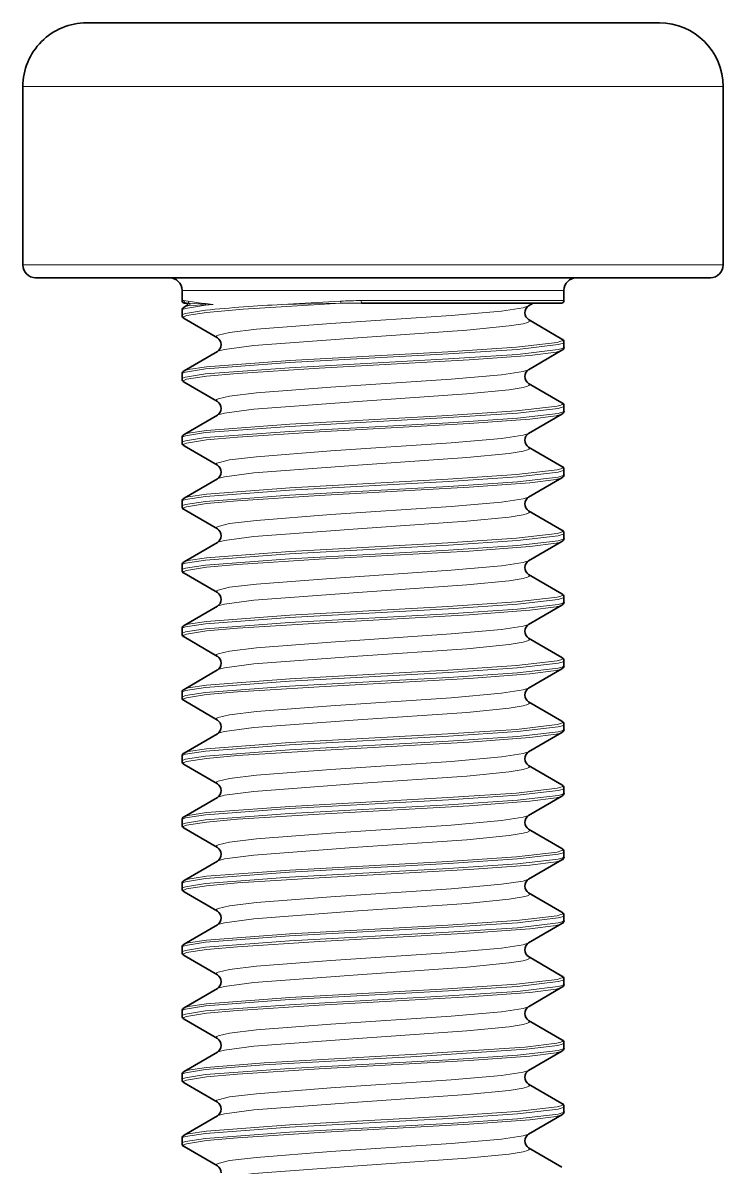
# Model space of a CAD drawing. Extents: x -131 to 1002, y -402 to 783.
# Drawn here: x 474.28 to 479.78, y 773.91 to 782.89 of the extents above; entities that cross this region are included whole.
import ezdxf

# ---------------------------------------------------------------- set-up
doc = ezdxf.new("R2010")
doc.units = 0

msp = doc.modelspace()

# ---------------------------------------------------------------- linework, layer by layer
at = {"color": 7, "lineweight": 35, "ltscale": 0.006886}
msp.add_line((475.0602, 782.8907), (474.7848, 782.8907), dxfattribs=at)
at = {"color": 7, "lineweight": 35, "ltscale": 0.105614}
msp.add_line((479.2848, 782.8907), (475.0602, 782.8907), dxfattribs=at)
at = {"color": 7, "lineweight": 13, "ltscale": 0.008416}
for p, q in [((474.6214, 782.3907), (474.2848, 782.3907)), ((474.6214, 780.9908), (474.2848, 780.9908))]:
    msp.add_line(p, q, dxfattribs=at)
at = {"color": 7, "lineweight": 35, "ltscale": 0.034999}
for p, q in [((474.2848, 780.9908), (474.2848, 782.3907)), ((479.7848, 780.9908), (479.7848, 782.3907))]:
    msp.add_line(p, q, dxfattribs=at)
at = {"color": 7, "lineweight": 13, "ltscale": 0.129084}
for p, q in [((479.7848, 782.3907), (474.6214, 782.3907)), ((479.7848, 780.9908), (474.6214, 780.9908))]:
    msp.add_line(p, q, dxfattribs=at)
at = {"color": 7, "lineweight": 35, "ltscale": 0.00811}
msp.add_line((474.7092, 780.8907), (474.3848, 780.8907), dxfattribs=at)
at = {"color": 7, "lineweight": 35, "ltscale": 0.12439}
msp.add_line((479.6848, 780.8907), (474.7092, 780.8907), dxfattribs=at)
at = {"color": 7, "lineweight": 13, "ltscale": 0.004591}
msp.add_line((475.7184, 780.7908), (475.5348, 780.7908), dxfattribs=at)
at = {"color": 7, "lineweight": 35, "ltscale": 0.001999}
for p, q in [((475.5348, 780.7108), (475.5348, 780.7908)), ((478.5348, 780.7108), (478.5348, 780.7908))]:
    msp.add_line(p, q, dxfattribs=at)
at = {"color": 7, "lineweight": 13, "ltscale": 0.070409}
msp.add_line((478.5348, 780.7908), (475.7184, 780.7908), dxfattribs=at)
at = {"color": 7, "lineweight": 13, "ltscale": 0.000382233}
msp.add_line((475.55, 780.7108), (475.5348, 780.7108), dxfattribs=at)
at = {"color": 7, "lineweight": 13, "ltscale": 0.000814395}
msp.add_line((475.55, 780.7108), (475.5824, 780.7067), dxfattribs=at)
at = {"color": 7, "lineweight": 35, "ltscale": 0.000633093}
msp.add_line((475.5511, 780.6594), (475.573, 780.6721), dxfattribs=at)
at = {"color": 7, "lineweight": 35, "ltscale": 0.000377655}
msp.add_line((475.5699, 780.6908), (475.5547, 780.6908), dxfattribs=at)
at = {"color": 7, "lineweight": 13, "ltscale": 0.000550341}
msp.add_line((475.5699, 780.6908), (475.5918, 780.6895), dxfattribs=at)
at = {"color": 7, "lineweight": 13, "ltscale": 0.000469971}
msp.add_line((475.5918, 780.6721), (475.573, 780.6721), dxfattribs=at)
at = {"color": 7, "lineweight": 13, "ltscale": 0.003175}
for p, q in [((475.5918, 780.6895), (475.7187, 780.6829)), ((475.7187, 780.6787), (475.5918, 780.6721))]:
    msp.add_line(p, q, dxfattribs=at)
at = {"color": 7, "lineweight": 13, "ltscale": 0.001525}
for p, q in [((475.7184, 780.6871), (475.7791, 780.6808)), ((475.7791, 780.6808), (475.7184, 780.6745))]:
    msp.add_line(p, q, dxfattribs=at)
at = {"color": 7, "lineweight": 13, "ltscale": 0.000105509}
msp.add_line((475.7187, 780.6829), (475.7184, 780.6871), dxfattribs=at)
at = {"color": 7, "lineweight": 13, "ltscale": 0.00010376}
msp.add_line((475.7187, 780.6787), (475.7187, 780.6829), dxfattribs=at)
at = {"color": 7, "lineweight": 13, "ltscale": 0.001511}
msp.add_line((475.7187, 780.6787), (475.7791, 780.6808), dxfattribs=at)
at = {"color": 7, "lineweight": 13, "ltscale": 0.011519}
msp.add_line((476.319, 780.6808), (476.7791, 780.7067), dxfattribs=at)
at = {"color": 7, "lineweight": 13, "ltscale": 0.011568}
msp.add_line((476.7817, 780.6895), (476.319, 780.6808), dxfattribs=at)
at = {"color": 7, "lineweight": 13, "ltscale": 0.00043678}
msp.add_line((476.7817, 780.6895), (476.7791, 780.7067), dxfattribs=at)
at = {"color": 7, "lineweight": 13, "ltscale": 0.004046}
msp.add_line((476.7817, 780.6895), (476.9435, 780.6908), dxfattribs=at)
at = {"color": 7, "lineweight": 13, "ltscale": 0.037763}
msp.add_line((476.7817, 780.6895), (478.2922, 780.6895), dxfattribs=at)
at = {"color": 7, "lineweight": 13, "ltscale": 0.039812}
msp.add_line((478.5348, 780.7108), (476.9423, 780.7108), dxfattribs=at)
at = {"color": 7, "lineweight": 13, "ltscale": 0.000501418}
msp.add_line((476.9435, 780.6908), (476.9423, 780.7108), dxfattribs=at)
at = {"color": 7, "lineweight": 35, "ltscale": 0.039281}
msp.add_line((478.5147, 780.6908), (476.9435, 780.6908), dxfattribs=at)
at = {"color": 7, "lineweight": 35, "ltscale": 0.001034}
msp.add_line((478.2922, 780.6895), (478.2565, 780.6686), dxfattribs=at)
at = {"color": 7, "lineweight": 35, "ltscale": 0.000130284}
msp.add_line((478.2922, 780.6895), (478.2972, 780.6908), dxfattribs=at)
at = {"color": 7, "lineweight": 35, "ltscale": 0.000985718}
for p, q in [((475.5348, 780.5953), (475.5348, 780.6348)), ((478.5348, 780.3453), (478.5348, 780.3848)), ((475.5348, 780.0953), (475.5348, 780.1348)), ((478.5348, 779.8453), (478.5348, 779.8848)), ((475.5348, 779.5953), (475.5348, 779.6348)), ((478.5348, 779.3453), (478.5348, 779.3848)), ((475.5348, 779.0953), (475.5348, 779.1348)), ((478.5348, 778.8453), (478.5348, 778.8848)), ((475.5348, 778.5953), (475.5348, 778.6348)), ((478.5348, 778.3453), (478.5348, 778.3848)), ((475.5348, 778.0953), (475.5348, 778.1348)), ((478.5348, 777.8453), (478.5348, 777.8848)), ((475.5348, 777.5953), (475.5348, 777.6348)), ((478.5348, 777.3453), (478.5348, 777.3848)), ((475.5348, 777.0953), (475.5348, 777.1348)), ((478.5348, 776.8453), (478.5348, 776.8848)), ((475.5348, 776.5953), (475.5348, 776.6348)), ((478.5348, 776.3453), (478.5348, 776.3848)), ((475.5348, 776.0953), (475.5348, 776.1348)), ((478.5348, 775.8453), (478.5348, 775.8848)), ((475.5348, 775.5953), (475.5348, 775.6348)), ((478.5348, 775.3453), (478.5348, 775.3848)), ((475.5348, 775.0953), (475.5348, 775.1348)), ((478.5348, 774.8453), (478.5348, 774.8848)), ((475.5348, 774.5953), (475.5348, 774.6348)), ((478.5348, 774.3453), (478.5348, 774.3848)), ((475.5348, 774.0953), (475.5348, 774.1348))]:
    msp.add_line(p, q, dxfattribs=at)
at = {"color": 7, "lineweight": 35, "ltscale": 0.007572}
for p, q in [((475.5511, 780.5707), (475.813, 780.4186)), ((478.5184, 780.3207), (478.2565, 780.1686)), ((475.5511, 780.0707), (475.813, 779.9186)), ((478.5184, 779.8207), (478.2565, 779.6686)), ((475.5511, 779.5707), (475.813, 779.4186)), ((478.5184, 779.3207), (478.2565, 779.1686)), ((475.5511, 779.0707), (475.813, 778.9186)), ((478.5184, 778.8207), (478.2565, 778.6686)), ((475.5511, 778.5707), (475.813, 778.4186)), ((478.5184, 778.3207), (478.2565, 778.1686)), ((475.5511, 778.0707), (475.813, 777.9186)), ((478.5184, 777.8207), (478.2565, 777.6686)), ((475.5511, 777.5707), (475.813, 777.4186)), ((478.5184, 777.3207), (478.2565, 777.1686)), ((475.5511, 777.0707), (475.813, 776.9186)), ((478.5184, 776.8207), (478.2565, 776.6686)), ((475.5511, 776.5707), (475.813, 776.4186)), ((478.5184, 776.3207), (478.2565, 776.1686)), ((475.5511, 776.0707), (475.813, 775.9186)), ((478.5184, 775.8207), (478.2565, 775.6686)), ((475.5511, 775.5707), (475.813, 775.4186)), ((478.5184, 775.3207), (478.2565, 775.1686)), ((475.5511, 775.0707), (475.813, 774.9186)), ((478.5184, 774.8207), (478.2565, 774.6686)), ((475.5511, 774.5707), (475.813, 774.4186)), ((478.5184, 774.3207), (478.2565, 774.1686)), ((475.5511, 774.0707), (475.813, 773.9186))]:
    msp.add_line(p, q, dxfattribs=at)
at = {"color": 7, "lineweight": 35, "ltscale": 0.00757}
for p, q in [((478.5184, 780.4094), (478.2565, 780.5614)), ((478.5184, 779.9094), (478.2565, 780.0614)), ((478.5184, 779.4094), (478.2565, 779.5614)), ((478.5184, 778.9094), (478.2565, 779.0614)), ((478.5184, 778.4094), (478.2565, 778.5614)), ((478.5184, 777.9094), (478.2565, 778.0614)), ((478.5184, 777.4094), (478.2565, 777.5614)), ((478.5184, 776.9094), (478.2565, 777.0614)), ((478.5184, 776.4094), (478.2565, 776.5614)), ((478.5184, 775.9094), (478.2565, 776.0614)), ((478.5184, 775.4094), (478.2565, 775.5614)), ((478.5184, 774.9094), (478.2565, 775.0614)), ((478.5184, 774.4094), (478.2565, 774.5614)), ((478.5184, 773.9094), (478.2565, 774.0614))]:
    msp.add_line(p, q, dxfattribs=at)
at = {"color": 7, "lineweight": 35, "ltscale": 0.007571}
for p, q in [((475.5511, 780.1594), (475.813, 780.3114)), ((475.5511, 779.6594), (475.813, 779.8114)), ((475.5511, 779.1594), (475.813, 779.3114)), ((475.5511, 778.6594), (475.813, 778.8114)), ((475.5511, 778.1594), (475.813, 778.3114)), ((475.5511, 777.6594), (475.813, 777.8114)), ((475.5511, 777.1594), (475.813, 777.3114)), ((475.5511, 776.6594), (475.813, 776.8114)), ((475.5511, 776.1594), (475.813, 776.3114)), ((475.5511, 775.6594), (475.813, 775.8114)), ((475.5511, 775.1594), (475.813, 775.3114)), ((475.5511, 774.6594), (475.813, 774.8114)), ((475.5511, 774.1594), (475.813, 774.3114))]:
    msp.add_line(p, q, dxfattribs=at)
at = {"color": 7, "lineweight": 13}
for points in [[(475.7184, 780.6745), (475.561, 780.6497), (475.5396, 780.6411), (475.5363, 780.6383), (475.5353, 780.6368), (475.5348, 780.6348)], [(476.7817, 780.6895), (476.0152, 780.6431), (475.7276, 780.6179)], [(475.8054, 780.4276), (475.8067, 780.4313), (475.8091, 780.4338), (475.8174, 780.4387), (475.9084, 780.4604), (476.1196, 780.4857), (476.7025, 780.5308), (477.6479, 780.5941), (478.044, 780.6292), (478.2151, 780.655), (478.2565, 780.6686)], [(475.7184, 780.6351), (475.5608, 780.6102), (475.5395, 780.6017), (475.5362, 780.5988), (475.5352, 780.5974), (475.5348, 780.5953)], [(475.7276, 780.6179), (475.5708, 780.5929), (475.5495, 780.5844), (475.5462, 780.5815), (475.5453, 780.5801), (475.5448, 780.578)], [(475.813, 780.3114), (475.8257, 780.317), (475.8678, 780.328), (476.1, 780.3588), (476.9149, 780.4198), (477.772, 780.4788), (478.1049, 780.5116), (478.2135, 780.5297), (478.2481, 780.5397), (478.2583, 780.5449), (478.2623, 780.5483), (478.2635, 780.55), (478.2641, 780.5526)], [(478.5247, 780.4021), (478.5242, 780.3999), (478.5232, 780.3984), (478.5197, 780.3955), (478.5108, 780.3912), (478.48, 780.3826), (478.1628, 780.3454), (477.6229, 780.3094), (476.3827, 780.241), (475.7267, 780.1918)], [(478.5348, 780.3848), (478.5342, 780.3826), (478.5332, 780.3811), (478.5298, 780.3782), (478.5208, 780.3739), (478.4899, 780.3652), (478.171, 780.3281), (477.6275, 780.2921), (476.3794, 780.2238), (475.7184, 780.1745)], [(478.5348, 780.3453), (478.5341, 780.3431), (478.5331, 780.3417), (478.5296, 780.3387), (478.5206, 780.3344), (478.4895, 780.3258), (478.1702, 780.2887), (477.6266, 780.2527), (476.379, 780.1843), (475.7184, 780.1351)], [(478.5184, 780.3207), (478.508, 780.316), (478.4727, 780.3069), (478.2666, 780.2805), (477.7904, 780.2454), (476.6124, 780.1802), (475.9702, 780.1397), (475.7276, 780.1179)], [(475.7184, 780.1745), (475.561, 780.1497), (475.5396, 780.1411), (475.5363, 780.1383), (475.5353, 780.1368), (475.5348, 780.1348)], [(475.7184, 780.1351), (475.5608, 780.1102), (475.5395, 780.1017), (475.5362, 780.0988), (475.5352, 780.0974), (475.5348, 780.0953)], [(475.7267, 780.1918), (475.5842, 780.1704), (475.5511, 780.1594)], [(475.8054, 779.9276), (475.8067, 779.9313), (475.8091, 779.9338), (475.8174, 779.9387), (475.9084, 779.9604), (476.1196, 779.9857), (476.7025, 780.0308), (477.6479, 780.0941), (478.044, 780.1292), (478.2151, 780.155), (478.2565, 780.1686)], [(475.7276, 780.1179), (475.5708, 780.0929), (475.5495, 780.0844), (475.5462, 780.0815), (475.5453, 780.0801), (475.5448, 780.078)], [(475.813, 779.8114), (475.8257, 779.817), (475.8678, 779.828), (476.1, 779.8588), (476.9149, 779.9198), (477.772, 779.9788), (478.1049, 780.0116), (478.2135, 780.0297), (478.2481, 780.0397), (478.2583, 780.0449), (478.2623, 780.0483), (478.2635, 780.05), (478.2641, 780.0526)], [(478.5348, 779.8848), (478.5342, 779.8826), (478.5332, 779.8811), (478.5298, 779.8782), (478.5208, 779.8739), (478.4899, 779.8652), (478.171, 779.8281), (477.6275, 779.7921), (476.3794, 779.7238), (475.7184, 779.6745)], [(478.5247, 779.9021), (478.5242, 779.8999), (478.5232, 779.8984), (478.5197, 779.8955), (478.5108, 779.8912), (478.48, 779.8826), (478.1628, 779.8454), (477.6229, 779.8094), (476.3827, 779.741), (475.7267, 779.6918)], [(478.5348, 779.8453), (478.5341, 779.8431), (478.5331, 779.8417), (478.5296, 779.8387), (478.5206, 779.8344), (478.4895, 779.8258), (478.1702, 779.7887), (477.6266, 779.7527), (476.379, 779.6843), (475.7184, 779.6351)], [(478.5184, 779.8207), (478.508, 779.816), (478.4727, 779.8069), (478.2666, 779.7805), (477.7904, 779.7454), (476.6124, 779.6802), (475.9702, 779.6397), (475.7276, 779.6179)], [(475.7184, 779.6745), (475.561, 779.6497), (475.5396, 779.6411), (475.5363, 779.6383), (475.5353, 779.6368), (475.5348, 779.6348)], [(475.7267, 779.6918), (475.5842, 779.6704), (475.5511, 779.6594)], [(475.7184, 779.6351), (475.5608, 779.6102), (475.5395, 779.6017), (475.5362, 779.5988), (475.5352, 779.5974), (475.5348, 779.5953)], [(475.7276, 779.6179), (475.5708, 779.5929), (475.5495, 779.5844), (475.5462, 779.5815), (475.5453, 779.5801), (475.5448, 779.578)], [(475.8054, 779.4276), (475.8067, 779.4313), (475.8091, 779.4338), (475.8174, 779.4387), (475.9084, 779.4604), (476.1196, 779.4857), (476.7025, 779.5308), (477.6479, 779.5941), (478.044, 779.6292), (478.2151, 779.655), (478.2565, 779.6686)], [(475.813, 779.3114), (475.8257, 779.317), (475.8678, 779.328), (476.1, 779.3588), (476.9149, 779.4198), (477.772, 779.4788), (478.1049, 779.5116), (478.2135, 779.5297), (478.2481, 779.5397), (478.2583, 779.5449), (478.2623, 779.5483), (478.2635, 779.55), (478.2641, 779.5526)], [(478.5348, 779.3848), (478.5342, 779.3826), (478.5332, 779.3811), (478.5298, 779.3782), (478.5208, 779.3739), (478.4899, 779.3652), (478.171, 779.3281), (477.6275, 779.2921), (476.3794, 779.2238), (475.7184, 779.1745)], [(478.5348, 779.3453), (478.5341, 779.3431), (478.5331, 779.3417), (478.5296, 779.3387), (478.5206, 779.3344), (478.4895, 779.3258), (478.1702, 779.2887), (477.6266, 779.2527), (476.379, 779.1843), (475.7184, 779.1351)], [(478.5247, 779.4021), (478.5242, 779.3999), (478.5232, 779.3984), (478.5197, 779.3955), (478.5108, 779.3912), (478.48, 779.3826), (478.1628, 779.3454), (477.6229, 779.3094), (476.3827, 779.241), (475.7267, 779.1918)], [(478.5184, 779.3207), (478.508, 779.316), (478.4727, 779.3069), (478.2666, 779.2805), (477.7904, 779.2454), (476.6124, 779.1802), (475.9702, 779.1397), (475.7276, 779.1179)], [(475.7184, 779.1745), (475.561, 779.1497), (475.5396, 779.1411), (475.5363, 779.1383), (475.5353, 779.1368), (475.5348, 779.1348)], [(475.7184, 779.1351), (475.5608, 779.1102), (475.5395, 779.1017), (475.5362, 779.0988), (475.5352, 779.0974), (475.5348, 779.0953)], [(475.7267, 779.1918), (475.5842, 779.1704), (475.5511, 779.1594)], [(475.8054, 778.9276), (475.8067, 778.9313), (475.8091, 778.9338), (475.8174, 778.9387), (475.9084, 778.9604), (476.1196, 778.9857), (476.7025, 779.0308), (477.6479, 779.0941), (478.044, 779.1292), (478.2151, 779.155), (478.2565, 779.1686)], [(475.7276, 779.1179), (475.5708, 779.0929), (475.5495, 779.0844), (475.5462, 779.0815), (475.5453, 779.0801), (475.5448, 779.078)], [(475.813, 778.8114), (475.8257, 778.817), (475.8678, 778.828), (476.1, 778.8588), (476.9149, 778.9198), (477.772, 778.9788), (478.1049, 779.0116), (478.2135, 779.0297), (478.2481, 779.0397), (478.2583, 779.0449), (478.2623, 779.0483), (478.2635, 779.05), (478.2641, 779.0526)], [(478.5348, 778.8848), (478.5342, 778.8826), (478.5332, 778.8811), (478.5298, 778.8782), (478.5208, 778.8739), (478.4899, 778.8652), (478.171, 778.8281), (477.6275, 778.7921), (476.3794, 778.7238), (475.7184, 778.6745)], [(478.5247, 778.9021), (478.5242, 778.8999), (478.5232, 778.8984), (478.5197, 778.8955), (478.5108, 778.8912), (478.48, 778.8826), (478.1628, 778.8454), (477.6229, 778.8094), (476.3827, 778.741), (475.7267, 778.6918)], [(478.5348, 778.8453), (478.5341, 778.8431), (478.5331, 778.8417), (478.5296, 778.8387), (478.5206, 778.8344), (478.4895, 778.8258), (478.1702, 778.7887), (477.6266, 778.7527), (476.379, 778.6843), (475.7184, 778.6351)], [(478.5184, 778.8207), (478.508, 778.816), (478.4727, 778.8069), (478.2666, 778.7805), (477.7904, 778.7454), (476.6124, 778.6802), (475.9702, 778.6397), (475.7276, 778.6179)], [(475.7267, 778.6918), (475.5842, 778.6704), (475.5511, 778.6594)], [(475.7184, 778.6745), (475.561, 778.6497), (475.5396, 778.6411), (475.5363, 778.6383), (475.5353, 778.6368), (475.5348, 778.6348)], [(475.7184, 778.6351), (475.5608, 778.6102), (475.5395, 778.6017), (475.5362, 778.5988), (475.5352, 778.5974), (475.5348, 778.5953)], [(475.7276, 778.6179), (475.5708, 778.5929), (475.5495, 778.5844), (475.5462, 778.5815), (475.5453, 778.5801), (475.5448, 778.578)], [(475.8054, 778.4276), (475.8067, 778.4313), (475.8091, 778.4338), (475.8174, 778.4387), (475.9084, 778.4604), (476.1196, 778.4857), (476.7025, 778.5308), (477.6479, 778.5941), (478.044, 778.6292), (478.2151, 778.655), (478.2565, 778.6686)], [(475.813, 778.3114), (475.8257, 778.317), (475.8678, 778.328), (476.1, 778.3588), (476.9149, 778.4198), (477.772, 778.4788), (478.1049, 778.5116), (478.2135, 778.5297), (478.2481, 778.5397), (478.2583, 778.5449), (478.2623, 778.5483), (478.2635, 778.55), (478.2641, 778.5526)], [(478.5348, 778.3848), (478.5342, 778.3826), (478.5332, 778.3811), (478.5298, 778.3782), (478.5208, 778.3739), (478.4899, 778.3652), (478.171, 778.3281), (477.6275, 778.2921), (476.3794, 778.2238), (475.7184, 778.1745)], [(478.5348, 778.3453), (478.5341, 778.3431), (478.5331, 778.3417), (478.5296, 778.3387), (478.5206, 778.3344), (478.4895, 778.3258), (478.1702, 778.2887), (477.6266, 778.2527), (476.379, 778.1843), (475.7184, 778.1351)], [(478.5247, 778.4021), (478.5242, 778.3999), (478.5232, 778.3984), (478.5197, 778.3955), (478.5108, 778.3912), (478.48, 778.3826), (478.1628, 778.3454), (477.6229, 778.3094), (476.3827, 778.241), (475.7267, 778.1918)], [(478.5184, 778.3207), (478.508, 778.316), (478.4727, 778.3069), (478.2666, 778.2805), (477.7904, 778.2454), (476.6124, 778.1802), (475.9702, 778.1397), (475.7276, 778.1179)], [(475.7184, 778.1745), (475.561, 778.1497), (475.5396, 778.1411), (475.5363, 778.1383), (475.5353, 778.1368), (475.5348, 778.1348)], [(475.7267, 778.1918), (475.5842, 778.1704), (475.5511, 778.1594)], [(475.8054, 777.9276), (475.8067, 777.9313), (475.8091, 777.9338), (475.8174, 777.9387), (475.9084, 777.9604), (476.1196, 777.9857), (476.7025, 778.0308), (477.6479, 778.0941), (478.044, 778.1292), (478.2151, 778.155), (478.2565, 778.1686)], [(475.7184, 778.1351), (475.5608, 778.1102), (475.5395, 778.1017), (475.5362, 778.0988), (475.5352, 778.0974), (475.5348, 778.0953)], [(475.7276, 778.1179), (475.5708, 778.0929), (475.5495, 778.0844), (475.5462, 778.0815), (475.5453, 778.0801), (475.5448, 778.078)], [(475.813, 777.8114), (475.8257, 777.817), (475.8678, 777.828), (476.1, 777.8588), (476.9149, 777.9198), (477.772, 777.9788), (478.1049, 778.0116), (478.2135, 778.0297), (478.2481, 778.0397), (478.2583, 778.0449), (478.2623, 778.0483), (478.2635, 778.05), (478.2641, 778.0526)], [(478.5348, 777.8848), (478.5342, 777.8826), (478.5332, 777.8811), (478.5298, 777.8782), (478.5208, 777.8739), (478.4899, 777.8652), (478.171, 777.8281), (477.6275, 777.7921), (476.3794, 777.7238), (475.7184, 777.6745)], [(478.5247, 777.9021), (478.5242, 777.8999), (478.5232, 777.8984), (478.5197, 777.8955), (478.5108, 777.8912), (478.48, 777.8826), (478.1628, 777.8454), (477.6229, 777.8094), (476.3827, 777.741), (475.7267, 777.6918)], [(478.5348, 777.8453), (478.5341, 777.8431), (478.5331, 777.8417), (478.5296, 777.8387), (478.5206, 777.8344), (478.4895, 777.8258), (478.1702, 777.7887), (477.6266, 777.7527), (476.379, 777.6843), (475.7184, 777.6351)], [(478.5184, 777.8207), (478.508, 777.816), (478.4727, 777.8069), (478.2666, 777.7805), (477.7904, 777.7454), (476.6124, 777.6802), (475.9702, 777.6397), (475.7276, 777.6179)], [(475.7184, 777.6745), (475.561, 777.6497), (475.5396, 777.6411), (475.5363, 777.6383), (475.5353, 777.6368), (475.5348, 777.6348)], [(475.7184, 777.6351), (475.5608, 777.6102), (475.5395, 777.6017), (475.5362, 777.5988), (475.5352, 777.5974), (475.5348, 777.5953)], [(475.7276, 777.6179), (475.5708, 777.5929), (475.5495, 777.5844), (475.5462, 777.5815), (475.5453, 777.5801), (475.5448, 777.578)], [(475.7267, 777.6918), (475.5842, 777.6704), (475.5511, 777.6594)], [(475.8054, 777.4276), (475.8067, 777.4313), (475.8091, 777.4338), (475.8174, 777.4387), (475.9084, 777.4604), (476.1196, 777.4857), (476.7025, 777.5308), (477.6479, 777.5941), (478.044, 777.6292), (478.2151, 777.655), (478.2565, 777.6686)], [(475.813, 777.3114), (475.8257, 777.317), (475.8678, 777.328), (476.1, 777.3588), (476.9149, 777.4198), (477.772, 777.4788), (478.1049, 777.5116), (478.2135, 777.5297), (478.2481, 777.5397), (478.2583, 777.5449), (478.2623, 777.5483), (478.2635, 777.55), (478.2641, 777.5526)], [(478.5348, 777.3848), (478.5342, 777.3826), (478.5332, 777.3811), (478.5298, 777.3782), (478.5208, 777.3739), (478.4899, 777.3652), (478.171, 777.3281), (477.6275, 777.2921), (476.3794, 777.2238), (475.7184, 777.1745)], [(478.5348, 777.3453), (478.5341, 777.3431), (478.5331, 777.3417), (478.5296, 777.3387), (478.5206, 777.3344), (478.4895, 777.3258), (478.1702, 777.2887), (477.6266, 777.2527), (476.379, 777.1843), (475.7184, 777.1351)], [(478.5247, 777.4021), (478.5242, 777.3999), (478.5232, 777.3984), (478.5197, 777.3955), (478.5108, 777.3912), (478.48, 777.3826), (478.1628, 777.3454), (477.6229, 777.3094), (476.3827, 777.241), (475.7267, 777.1918)], [(478.5184, 777.3207), (478.508, 777.316), (478.4727, 777.3069), (478.2666, 777.2805), (477.7904, 777.2454), (476.6124, 777.1802), (475.9702, 777.1397), (475.7276, 777.1179)], [(475.7184, 777.1745), (475.561, 777.1497), (475.5396, 777.1411), (475.5363, 777.1383), (475.5353, 777.1368), (475.5348, 777.1348)], [(475.7267, 777.1918), (475.5842, 777.1704), (475.5511, 777.1594)], [(475.8054, 776.9276), (475.8067, 776.9313), (475.8091, 776.9338), (475.8174, 776.9387), (475.9084, 776.9604), (476.1196, 776.9857), (476.7025, 777.0308), (477.6479, 777.0941), (478.044, 777.1292), (478.2151, 777.155), (478.2565, 777.1686)], [(475.7184, 777.1351), (475.5608, 777.1102), (475.5395, 777.1017), (475.5362, 777.0988), (475.5352, 777.0974), (475.5348, 777.0953)], [(475.7276, 777.1179), (475.5708, 777.0929), (475.5495, 777.0844), (475.5462, 777.0815), (475.5453, 777.0801), (475.5448, 777.078)], [(475.813, 776.8114), (475.8257, 776.817), (475.8678, 776.828), (476.1, 776.8588), (476.9149, 776.9198), (477.772, 776.9788), (478.1049, 777.0116), (478.2135, 777.0297), (478.2481, 777.0397), (478.2583, 777.0449), (478.2623, 777.0483), (478.2635, 777.05), (478.2641, 777.0526)], [(478.5247, 776.9021), (478.5242, 776.8999), (478.5232, 776.8984), (478.5197, 776.8955), (478.5108, 776.8912), (478.48, 776.8826), (478.1628, 776.8454), (477.6229, 776.8094), (476.3827, 776.741), (475.7267, 776.6918)], [(478.5348, 776.8848), (478.5342, 776.8826), (478.5332, 776.8811), (478.5298, 776.8782), (478.5208, 776.8739), (478.4899, 776.8652), (478.171, 776.8281), (477.6275, 776.7921), (476.3794, 776.7238), (475.7184, 776.6745)], [(478.5348, 776.8453), (478.5341, 776.8431), (478.5331, 776.8417), (478.5296, 776.8387), (478.5206, 776.8344), (478.4895, 776.8258), (478.1702, 776.7887), (477.6266, 776.7527), (476.379, 776.6843), (475.7184, 776.6351)], [(478.5184, 776.8207), (478.508, 776.816), (478.4727, 776.8069), (478.2666, 776.7805), (477.7904, 776.7454), (476.6124, 776.6802), (475.9702, 776.6397), (475.7276, 776.6179)], [(475.7184, 776.6745), (475.561, 776.6497), (475.5396, 776.6411), (475.5363, 776.6383), (475.5353, 776.6368), (475.5348, 776.6348)], [(475.7184, 776.6351), (475.5608, 776.6102), (475.5395, 776.6017), (475.5362, 776.5988), (475.5352, 776.5974), (475.5348, 776.5953)], [(475.7267, 776.6918), (475.5842, 776.6704), (475.5511, 776.6594)], [(475.8054, 776.4276), (475.8067, 776.4313), (475.8091, 776.4338), (475.8174, 776.4387), (475.9084, 776.4604), (476.1196, 776.4857), (476.7025, 776.5308), (477.6479, 776.5941), (478.044, 776.6292), (478.2151, 776.655), (478.2565, 776.6686)], [(475.7276, 776.6179), (475.5708, 776.5929), (475.5495, 776.5844), (475.5462, 776.5815), (475.5453, 776.5801), (475.5448, 776.578)], [(475.813, 776.3114), (475.8257, 776.317), (475.8678, 776.328), (476.1, 776.3588), (476.9149, 776.4198), (477.772, 776.4788), (478.1049, 776.5116), (478.2135, 776.5297), (478.2481, 776.5397), (478.2583, 776.5449), (478.2623, 776.5483), (478.2635, 776.55), (478.2641, 776.5526)], [(478.5348, 776.3848), (478.5342, 776.3826), (478.5332, 776.3811), (478.5298, 776.3782), (478.5208, 776.3739), (478.4899, 776.3652), (478.171, 776.3281), (477.6275, 776.2921), (476.3794, 776.2238), (475.7184, 776.1745)], [(478.5247, 776.4021), (478.5242, 776.3999), (478.5232, 776.3984), (478.5197, 776.3955), (478.5108, 776.3912), (478.48, 776.3826), (478.1628, 776.3454), (477.6229, 776.3094), (476.3827, 776.241), (475.7267, 776.1918)], [(478.5348, 776.3453), (478.5341, 776.3431), (478.5331, 776.3417), (478.5296, 776.3387), (478.5206, 776.3344), (478.4895, 776.3258), (478.1702, 776.2887), (477.6266, 776.2527), (476.379, 776.1843), (475.7184, 776.1351)], [(478.5184, 776.3207), (478.508, 776.316), (478.4727, 776.3069), (478.2666, 776.2805), (477.7904, 776.2454), (476.6124, 776.1802), (475.9702, 776.1397), (475.7276, 776.1179)], [(475.7184, 776.1745), (475.561, 776.1497), (475.5396, 776.1411), (475.5363, 776.1383), (475.5353, 776.1368), (475.5348, 776.1348)], [(475.7267, 776.1918), (475.5842, 776.1704), (475.5511, 776.1594)], [(475.7184, 776.1351), (475.5608, 776.1102), (475.5395, 776.1017), (475.5362, 776.0988), (475.5352, 776.0974), (475.5348, 776.0953)], [(475.7276, 776.1179), (475.5708, 776.0929), (475.5495, 776.0844), (475.5462, 776.0815), (475.5453, 776.0801), (475.5448, 776.078)], [(475.8054, 775.9276), (475.8067, 775.9313), (475.8091, 775.9338), (475.8174, 775.9387), (475.9084, 775.9604), (476.1196, 775.9857), (476.7025, 776.0308), (477.6479, 776.0941), (478.044, 776.1292), (478.2151, 776.155), (478.2565, 776.1686)], [(475.813, 775.8114), (475.8257, 775.817), (475.8678, 775.828), (476.1, 775.8588), (476.9149, 775.9198), (477.772, 775.9788), (478.1049, 776.0116), (478.2135, 776.0297), (478.2481, 776.0397), (478.2583, 776.0449), (478.2623, 776.0483), (478.2635, 776.05), (478.2641, 776.0526)], [(478.5247, 775.9021), (478.5242, 775.8999), (478.5232, 775.8984), (478.5197, 775.8955), (478.5108, 775.8912), (478.48, 775.8826), (478.1628, 775.8454), (477.6229, 775.8094), (476.3827, 775.741), (475.7267, 775.6918)], [(478.5348, 775.8848), (478.5342, 775.8826), (478.5332, 775.8811), (478.5298, 775.8782), (478.5208, 775.8739), (478.4899, 775.8652), (478.171, 775.8281), (477.6275, 775.7921), (476.3794, 775.7238), (475.7184, 775.6745)], [(478.5348, 775.8453), (478.5341, 775.8431), (478.5331, 775.8417), (478.5296, 775.8387), (478.5206, 775.8344), (478.4895, 775.8258), (478.1702, 775.7887), (477.6266, 775.7527), (476.379, 775.6843), (475.7184, 775.6351)], [(478.5184, 775.8207), (478.508, 775.816), (478.4727, 775.8069), (478.2666, 775.7805), (477.7904, 775.7454), (476.6124, 775.6802), (475.9702, 775.6397), (475.7276, 775.6179)], [(475.7184, 775.6745), (475.561, 775.6497), (475.5396, 775.6411), (475.5363, 775.6383), (475.5353, 775.6368), (475.5348, 775.6348)], [(475.7184, 775.6351), (475.5608, 775.6102), (475.5395, 775.6017), (475.5362, 775.5988), (475.5352, 775.5974), (475.5348, 775.5953)], [(475.7267, 775.6918), (475.5842, 775.6704), (475.5511, 775.6594)], [(475.8054, 775.4276), (475.8067, 775.4313), (475.8091, 775.4338), (475.8174, 775.4387), (475.9084, 775.4604), (476.1196, 775.4857), (476.7025, 775.5308), (477.6479, 775.5941), (478.044, 775.6292), (478.2151, 775.655), (478.2565, 775.6686)], [(475.7276, 775.6179), (475.5708, 775.5929), (475.5495, 775.5844), (475.5462, 775.5815), (475.5453, 775.5801), (475.5448, 775.578)], [(475.813, 775.3114), (475.8257, 775.317), (475.8678, 775.328), (476.1, 775.3588), (476.9149, 775.4198), (477.772, 775.4788), (478.1049, 775.5116), (478.2135, 775.5297), (478.2481, 775.5397), (478.2583, 775.5449), (478.2623, 775.5483), (478.2635, 775.55), (478.2641, 775.5526)], [(478.5348, 775.3848), (478.5342, 775.3826), (478.5332, 775.3811), (478.5298, 775.3782), (478.5208, 775.3739), (478.4899, 775.3652), (478.171, 775.3281), (477.6275, 775.2921), (476.3794, 775.2238), (475.7184, 775.1745)], [(478.5247, 775.4021), (478.5242, 775.3999), (478.5232, 775.3984), (478.5197, 775.3955), (478.5108, 775.3912), (478.48, 775.3826), (478.1628, 775.3454), (477.6229, 775.3094), (476.3827, 775.241), (475.7267, 775.1918)], [(478.5348, 775.3453), (478.5341, 775.3431), (478.5331, 775.3417), (478.5296, 775.3387), (478.5206, 775.3344), (478.4895, 775.3258), (478.1702, 775.2887), (477.6266, 775.2527), (476.379, 775.1843), (475.7184, 775.1351)], [(478.5184, 775.3207), (478.508, 775.316), (478.4727, 775.3069), (478.2666, 775.2805), (477.7904, 775.2454), (476.6124, 775.1802), (475.9702, 775.1397), (475.7276, 775.1179)], [(475.7267, 775.1918), (475.5842, 775.1704), (475.5511, 775.1594)], [(475.7184, 775.1745), (475.561, 775.1497), (475.5396, 775.1411), (475.5363, 775.1383), (475.5353, 775.1368), (475.5348, 775.1348)], [(475.7184, 775.1351), (475.5608, 775.1102), (475.5395, 775.1017), (475.5362, 775.0988), (475.5352, 775.0974), (475.5348, 775.0953)], [(475.7276, 775.1179), (475.5708, 775.0929), (475.5495, 775.0844), (475.5462, 775.0815), (475.5453, 775.0801), (475.5448, 775.078)], [(475.8054, 774.9276), (475.8067, 774.9313), (475.8091, 774.9338), (475.8174, 774.9387), (475.9084, 774.9604), (476.1196, 774.9857), (476.7025, 775.0308), (477.6479, 775.0941), (478.044, 775.1292), (478.2151, 775.155), (478.2565, 775.1686)], [(475.813, 774.8114), (475.8257, 774.817), (475.8678, 774.828), (476.1, 774.8588), (476.9149, 774.9198), (477.772, 774.9788), (478.1049, 775.0116), (478.2135, 775.0297), (478.2481, 775.0397), (478.2583, 775.0449), (478.2623, 775.0483), (478.2635, 775.05), (478.2641, 775.0526)], [(475.7184, 774.6745), (476.1747, 774.7111), (477.3799, 774.7782), (478.2382, 774.8339), (478.4874, 774.8647), (478.52, 774.8735), (478.5294, 774.8781), (478.5331, 774.881), (478.5342, 774.8826), (478.5348, 774.8848)], [(478.5348, 774.8453), (478.5341, 774.8431), (478.5331, 774.8417), (478.5296, 774.8387), (478.5206, 774.8344), (478.4895, 774.8258), (478.1702, 774.7887), (477.6266, 774.7527), (476.379, 774.6843), (475.7184, 774.6351)], [(475.7267, 774.6918), (476.1794, 774.7284), (477.3769, 774.7955), (478.2298, 774.8511), (478.4774, 774.882), (478.5099, 774.8909), (478.5194, 774.8953), (478.5231, 774.8983), (478.5241, 774.8998), (478.5247, 774.9021)], [(478.5184, 774.8207), (478.508, 774.816), (478.4727, 774.8069), (478.2666, 774.7805), (477.7904, 774.7454), (476.6124, 774.6802), (475.9702, 774.6397), (475.7276, 774.6179)], [(475.7184, 774.6745), (475.561, 774.6497), (475.5396, 774.6411), (475.5362, 774.6382), (475.5348, 774.6348)], [(475.7267, 774.6918), (475.5842, 774.6704), (475.5511, 774.6594)], [(475.8054, 774.4276), (475.8067, 774.4313), (475.8091, 774.4338), (475.8174, 774.4387), (475.9084, 774.4604), (476.1196, 774.4857), (476.7025, 774.5308), (477.6479, 774.5941), (478.044, 774.6292), (478.2151, 774.655), (478.2565, 774.6686)], [(475.7184, 774.6351), (475.5608, 774.6102), (475.5395, 774.6017), (475.5362, 774.5988), (475.5352, 774.5974), (475.5348, 774.5953)], [(475.7276, 774.6179), (475.5708, 774.5929), (475.5495, 774.5844), (475.5462, 774.5815), (475.5453, 774.5801), (475.5448, 774.578)], [(475.813, 774.3114), (475.8257, 774.317), (475.8678, 774.328), (476.1, 774.3588), (476.9149, 774.4198), (477.772, 774.4788), (478.1049, 774.5116), (478.2135, 774.5297), (478.2481, 774.5397), (478.2583, 774.5449), (478.2623, 774.5483), (478.2635, 774.55), (478.2641, 774.5526)], [(478.5348, 774.3848), (478.5342, 774.3826), (478.5332, 774.3811), (478.5298, 774.3782), (478.5208, 774.3739), (478.4899, 774.3652), (478.171, 774.3281), (477.6275, 774.2921), (476.3794, 774.2238), (475.7184, 774.1745)], [(478.5247, 774.4021), (478.5242, 774.3999), (478.5232, 774.3984), (478.5197, 774.3955), (478.5108, 774.3912), (478.48, 774.3826), (478.1628, 774.3454), (477.6229, 774.3094), (476.3827, 774.241), (475.7267, 774.1918)], [(478.5348, 774.3453), (478.5341, 774.3431), (478.5331, 774.3417), (478.5296, 774.3387), (478.5206, 774.3344), (478.4895, 774.3258), (478.1702, 774.2887), (477.6266, 774.2527), (476.379, 774.1843), (475.7184, 774.1351)], [(478.5184, 774.3207), (478.508, 774.316), (478.4727, 774.3069), (478.2666, 774.2805), (477.7904, 774.2454), (476.6124, 774.1802), (475.9702, 774.1397), (475.7276, 774.1179)], [(475.7184, 774.1745), (475.561, 774.1497), (475.5396, 774.1411), (475.5363, 774.1383), (475.5353, 774.1368), (475.5348, 774.1348)], [(475.7184, 774.1351), (475.5608, 774.1102), (475.5395, 774.1017), (475.5362, 774.0988), (475.5352, 774.0974), (475.5348, 774.0953)], [(475.7276, 774.1179), (475.5708, 774.0929), (475.5495, 774.0844), (475.5462, 774.0815), (475.5453, 774.0801), (475.5448, 774.078)], [(475.7267, 774.1918), (475.5842, 774.1704), (475.5511, 774.1594)], [(475.8054, 773.9276), (475.8067, 773.9313), (475.8091, 773.9338), (475.8174, 773.9387), (475.9084, 773.9604), (476.1196, 773.9857), (476.7025, 774.0308), (477.6479, 774.0941), (478.044, 774.1292), (478.2151, 774.155), (478.2565, 774.1686)], [(475.813, 773.8114), (475.8257, 773.817), (475.8678, 773.828), (476.1, 773.8588), (476.9149, 773.9198), (477.772, 773.9788), (478.1049, 774.0116), (478.2135, 774.0297), (478.2481, 774.0397), (478.2583, 774.0449), (478.2623, 774.0483), (478.2635, 774.05), (478.2641, 774.0526)]]:
    msp.add_lwpolyline(points, dxfattribs=at)
at = {"color": 7, "lineweight": 35}
for centre, radius, start, end in [((474.7848, 782.3907), 0.5, 90, 180.00001), ((479.2848, 782.3907), 0.5, 0, 90), ((474.3848, 780.9908), 0.1, 180.03361, 269.96638), ((479.6847, 780.9908), 0.1, 270.03362, 359.96638), ((475.4347, 780.7907), 0.1, 0.03362, 89.96638), ((478.6348, 780.7907), 0.1, 90.03362, 179.96639), ((475.5547, 780.7108), 0.02, 180.03363, 269.96638), ((475.568, 780.6808), 0.01, 300.10899, 90.00001), ((478.2913, 780.6161), 0.0632, 123.52554, 180.91799), ((478.5147, 780.7108), 0.02, 270.03362, 359.96638), ((475.5637, 780.6331), 0.0291, 115.4324, 176.58119), ((475.5637, 780.597), 0.0291, 183.40937, 244.52716), ((478.2913, 780.614), 0.0632, 179.08242, 236.4698), ((475.7782, 780.3661), 0.0632, 359.08202, 56.47446), ((478.5058, 780.3831), 0.0291, 3.41838, 64.56577), ((475.7782, 780.364), 0.0632, 303.52554, 0.91799), ((478.5059, 780.347), 0.0291, 295.47285, 356.59063), ((475.5637, 780.1331), 0.0291, 115.43423, 176.58162), ((478.2913, 780.1161), 0.0632, 123.52554, 180.91799), ((475.5637, 780.097), 0.0291, 183.40938, 244.52716), ((478.2913, 780.114), 0.0632, 179.08201, 236.47444), ((475.7782, 779.8661), 0.0632, 359.08201, 56.47445), ((475.7782, 779.864), 0.0632, 303.52554, 0.91799), ((478.5058, 779.8831), 0.0291, 3.41838, 64.56578), ((478.5059, 779.847), 0.0291, 295.47285, 356.59063), ((475.5637, 779.6331), 0.0291, 115.43423, 176.58162), ((475.5637, 779.597), 0.0291, 183.40938, 244.52716), ((478.2913, 779.6161), 0.0632, 123.52554, 180.91799), ((478.2913, 779.614), 0.0632, 179.08201, 236.47444), ((475.7782, 779.3661), 0.0632, 359.08201, 56.47445), ((478.5058, 779.3831), 0.0291, 3.41838, 64.56578), ((475.7782, 779.364), 0.0632, 303.52555, 0.91799), ((478.5059, 779.347), 0.0291, 295.47285, 356.59063), ((475.5637, 779.1331), 0.0291, 115.43423, 176.58162), ((478.2913, 779.1161), 0.0632, 123.52554, 180.91799), ((475.5637, 779.097), 0.0291, 183.40937, 244.52716), ((478.2913, 779.114), 0.0632, 179.08201, 236.47444), ((475.7782, 778.8661), 0.0632, 359.08201, 56.47446), ((475.7782, 778.864), 0.0632, 303.52555, 0.91799), ((478.5058, 778.8831), 0.0291, 3.41838, 64.56578), ((478.5059, 778.847), 0.0291, 295.47285, 356.59063), ((475.5637, 778.6331), 0.0291, 115.43423, 176.58162), ((478.2913, 778.6161), 0.0632, 123.52556, 180.91799), ((478.2913, 778.614), 0.0632, 179.08201, 236.47444), ((475.5637, 778.597), 0.0291, 183.40937, 244.52716), ((475.7782, 778.3661), 0.0632, 359.08201, 56.47446), ((475.7782, 778.364), 0.0632, 303.52555, 0.91799), ((478.5058, 778.3831), 0.0291, 3.41838, 64.56578), ((478.5059, 778.347), 0.0291, 295.47285, 356.59063), ((475.5637, 778.1331), 0.0291, 115.43423, 176.58162), ((478.2913, 778.1161), 0.0632, 123.52554, 180.91799), ((475.5637, 778.097), 0.0291, 183.40938, 244.52716), ((478.2913, 778.114), 0.0632, 179.08201, 236.47446), ((475.7782, 777.8661), 0.0632, 359.08201, 56.47445), ((478.5058, 777.8831), 0.0291, 3.41838, 64.56577), ((475.7782, 777.864), 0.0632, 303.52555, 0.91799), ((478.5059, 777.847), 0.0291, 295.47285, 356.59063), ((475.5637, 777.6331), 0.0291, 115.43423, 176.58162), ((478.2913, 777.6161), 0.0632, 123.52554, 180.91799), ((478.2913, 777.614), 0.0632, 179.08201, 236.47446), ((475.5637, 777.597), 0.0291, 183.40937, 244.52716), ((475.7782, 777.3661), 0.0632, 359.08201, 56.47445), ((475.7782, 777.364), 0.0632, 303.52555, 0.91799), ((478.5058, 777.3831), 0.0291, 3.41838, 64.56578), ((478.5059, 777.347), 0.0291, 295.47285, 356.59063), ((475.5637, 777.1331), 0.0291, 115.43423, 176.58162), ((478.2913, 777.1161), 0.0632, 123.52556, 180.91799), ((475.5637, 777.097), 0.0291, 183.40938, 244.52716), ((478.2913, 777.114), 0.0632, 179.08201, 236.47446), ((475.7782, 776.8661), 0.0632, 359.08201, 56.47445), ((478.5058, 776.8831), 0.0291, 3.41838, 64.56578), ((475.7782, 776.864), 0.0632, 303.52555, 0.91799), ((478.5059, 776.847), 0.0291, 295.47285, 356.59062), ((475.5637, 776.6331), 0.0291, 115.43423, 176.58162), ((478.2913, 776.6161), 0.0632, 123.52556, 180.91799), ((475.5637, 776.597), 0.0291, 183.40938, 244.52716), ((478.2913, 776.614), 0.0632, 179.08201, 236.47444), ((475.7782, 776.3661), 0.0632, 359.08201, 56.47445), ((475.7782, 776.364), 0.0632, 303.52555, 0.91799), ((478.5058, 776.3831), 0.0291, 3.41838, 64.56578), ((478.5059, 776.347), 0.0291, 295.47285, 356.59063), ((475.5637, 776.1331), 0.0291, 115.43423, 176.58162), ((475.5637, 776.097), 0.0291, 183.40938, 244.52716), ((478.2913, 776.1161), 0.0632, 123.52556, 180.91799), ((478.2913, 776.114), 0.0632, 179.08201, 236.47446), ((475.7782, 775.8661), 0.0632, 359.08201, 56.47445), ((478.5058, 775.8831), 0.0291, 3.41838, 64.56578), ((475.7782, 775.864), 0.0632, 303.52555, 0.91799), ((478.5059, 775.847), 0.0291, 295.47284, 356.59062), ((475.5637, 775.6331), 0.0291, 115.43423, 176.58162), ((478.2913, 775.6161), 0.0632, 123.52556, 180.91799), ((475.5637, 775.597), 0.0291, 183.40937, 244.52716), ((478.2913, 775.614), 0.0632, 179.08201, 236.47444), ((475.7782, 775.3661), 0.0632, 359.08201, 56.47446), ((475.7782, 775.364), 0.0632, 303.52555, 0.91799), ((478.5058, 775.3831), 0.0291, 3.41838, 64.56578), ((478.5059, 775.347), 0.0291, 295.47285, 356.59063), ((475.5637, 775.1331), 0.0291, 115.43423, 176.58162), ((475.5637, 775.097), 0.0291, 183.40938, 244.52716), ((478.2913, 775.1161), 0.0632, 123.52554, 180.91799), ((478.2913, 775.114), 0.0632, 179.08201, 236.47446), ((475.7782, 774.8661), 0.0632, 359.08201, 56.47445), ((475.7782, 774.864), 0.0632, 303.52555, 0.91799), ((478.5058, 774.8831), 0.0291, 3.41838, 64.56578), ((478.5059, 774.847), 0.0291, 295.47331, 356.58999), ((475.5637, 774.6331), 0.0291, 115.47144, 176.58831), ((478.2913, 774.6161), 0.0632, 123.52554, 180.91799), ((475.5637, 774.597), 0.0291, 183.40935, 244.52716), ((478.2913, 774.614), 0.0632, 179.08201, 236.47444), ((475.7782, 774.3661), 0.0632, 359.08201, 56.47445), ((478.5058, 774.3831), 0.0291, 3.4173, 64.55449), ((475.7782, 774.364), 0.0632, 303.52555, 0.91799), ((478.5059, 774.347), 0.0291, 295.47285, 356.59063), ((475.5637, 774.1331), 0.0291, 115.43423, 176.58162), ((478.2913, 774.1161), 0.0632, 123.52556, 180.91799), ((478.2913, 774.114), 0.0632, 179.08201, 236.47444), ((475.5637, 774.097), 0.0291, 183.40938, 244.52716), ((475.7782, 773.8661), 0.0632, 359.08201, 56.47445)]:
    msp.add_arc(centre, radius, start, end, dxfattribs=at)
at = {"color": 7, "lineweight": 13}
for centre, radius, start, end in [((475.6179, 780.5136), 0.1605, 99.34696, 114.60717), ((475.8663, 782.2076), 1.5276, 259.2881, 264.44448), ((475.6021, 780.7063), 0.0198, 178.70045, 238.48838), ((475.5867, 780.6808), 0.0101, 300.76656, 59.23341), ((477.034, 767.0739), 13.6253, 93.00781, 95.54103), ((476.9368, 777.6058), 3.1049, 89.89892, 92.91268), ((475.5546, 780.5804), 0.0102, 193.69939, 250.15758), ((478.2522, 780.5497), 0.0124, 13.66417, 70.09296), ((475.8173, 780.4304), 0.0124, 193.65802, 250.08422), ((478.5149, 780.3997), 0.0103, 13.74382, 70.22059), ((475.5546, 780.0804), 0.0102, 193.6994, 250.15758), ((478.2522, 780.0497), 0.0124, 13.65804, 70.08421), ((475.8173, 779.9304), 0.0124, 193.65804, 250.08421), ((478.5149, 779.8997), 0.0103, 13.74382, 70.22059), ((475.5546, 779.5804), 0.0102, 193.6994, 250.15758), ((478.2522, 779.5497), 0.0124, 13.65804, 70.08421), ((475.8173, 779.4304), 0.0124, 193.65804, 250.0842), ((478.5149, 779.3997), 0.0103, 13.74382, 70.22059), ((475.5546, 779.0804), 0.0102, 193.6994, 250.15758), ((478.2522, 779.0497), 0.0124, 13.65804, 70.08421), ((475.8173, 778.9304), 0.0124, 193.65802, 250.08421), ((478.5149, 778.8997), 0.0103, 13.74382, 70.22059), ((475.5546, 778.5804), 0.0102, 193.6994, 250.15758), ((478.2522, 778.5497), 0.0124, 13.65804, 70.08421), ((475.8173, 778.4304), 0.0124, 193.65802, 250.08421), ((478.5149, 778.3997), 0.0103, 13.74382, 70.22059), ((475.5546, 778.0804), 0.0102, 193.6994, 250.15758), ((478.2522, 778.0497), 0.0124, 13.65803, 70.0842), ((475.8173, 777.9304), 0.0124, 193.65804, 250.08421), ((478.5149, 777.8997), 0.0103, 13.74382, 70.22059), ((475.5546, 777.5804), 0.0102, 193.6994, 250.15758), ((478.2522, 777.5497), 0.0124, 13.65804, 70.08421), ((475.8173, 777.4304), 0.0124, 193.65802, 250.08421), ((478.5149, 777.3997), 0.0103, 13.74382, 70.22059), ((475.5546, 777.0804), 0.0102, 193.69941, 250.15758), ((478.2522, 777.0497), 0.0124, 13.65804, 70.08421), ((475.8173, 776.9304), 0.0124, 193.65804, 250.0842), ((478.5149, 776.8997), 0.0103, 13.74382, 70.22059), ((475.5546, 776.5804), 0.0102, 193.69941, 250.15758), ((478.2522, 776.5497), 0.0124, 13.65804, 70.08421), ((475.8173, 776.4304), 0.0124, 193.65804, 250.0842), ((478.5149, 776.3997), 0.0103, 13.74382, 70.22059), ((475.5546, 776.0804), 0.0102, 193.6994, 250.15758), ((478.2522, 776.0497), 0.0124, 13.65803, 70.08421), ((475.8173, 775.9304), 0.0124, 193.65804, 250.0842), ((478.5149, 775.8997), 0.0103, 13.74382, 70.22059), ((475.5546, 775.5804), 0.0102, 193.6994, 250.15758), ((478.2522, 775.5497), 0.0124, 13.65804, 70.08421), ((475.8173, 775.4304), 0.0124, 193.65802, 250.08421), ((478.5149, 775.3997), 0.0103, 13.74382, 70.22059), ((475.5546, 775.0804), 0.0102, 193.6994, 250.15758), ((478.2522, 775.0497), 0.0124, 13.65804, 70.08421), ((475.8173, 774.9304), 0.0124, 193.65804, 250.08421), ((478.5149, 774.8997), 0.0103, 13.74382, 70.22059), ((475.5547, 774.5953), 0.02, 180.01557, 240.09612), ((475.5546, 774.5804), 0.0102, 193.6994, 250.15758), ((478.2522, 774.5497), 0.0124, 13.65804, 70.0842), ((475.8173, 774.4304), 0.0124, 193.65804, 250.0842), ((478.5149, 774.3997), 0.0103, 13.735, 70.20456), ((478.5148, 774.3848), 0.02, 0.01556, 60.09611), ((475.5546, 774.0804), 0.0102, 193.69941, 250.15758), ((478.2522, 774.0497), 0.0124, 13.65804, 70.0842), ((475.8173, 773.9304), 0.0124, 193.65804, 250.0842)]:
    msp.add_arc(centre, radius, start, end, dxfattribs=at)
msp.add_ellipse((475.5699, 780.7108), major_axis=(0, 0.02), ratio=0.989793, start_param=1.570796, end_param=3.141593, dxfattribs=at)

doc.saveas('drawing.dxf')
